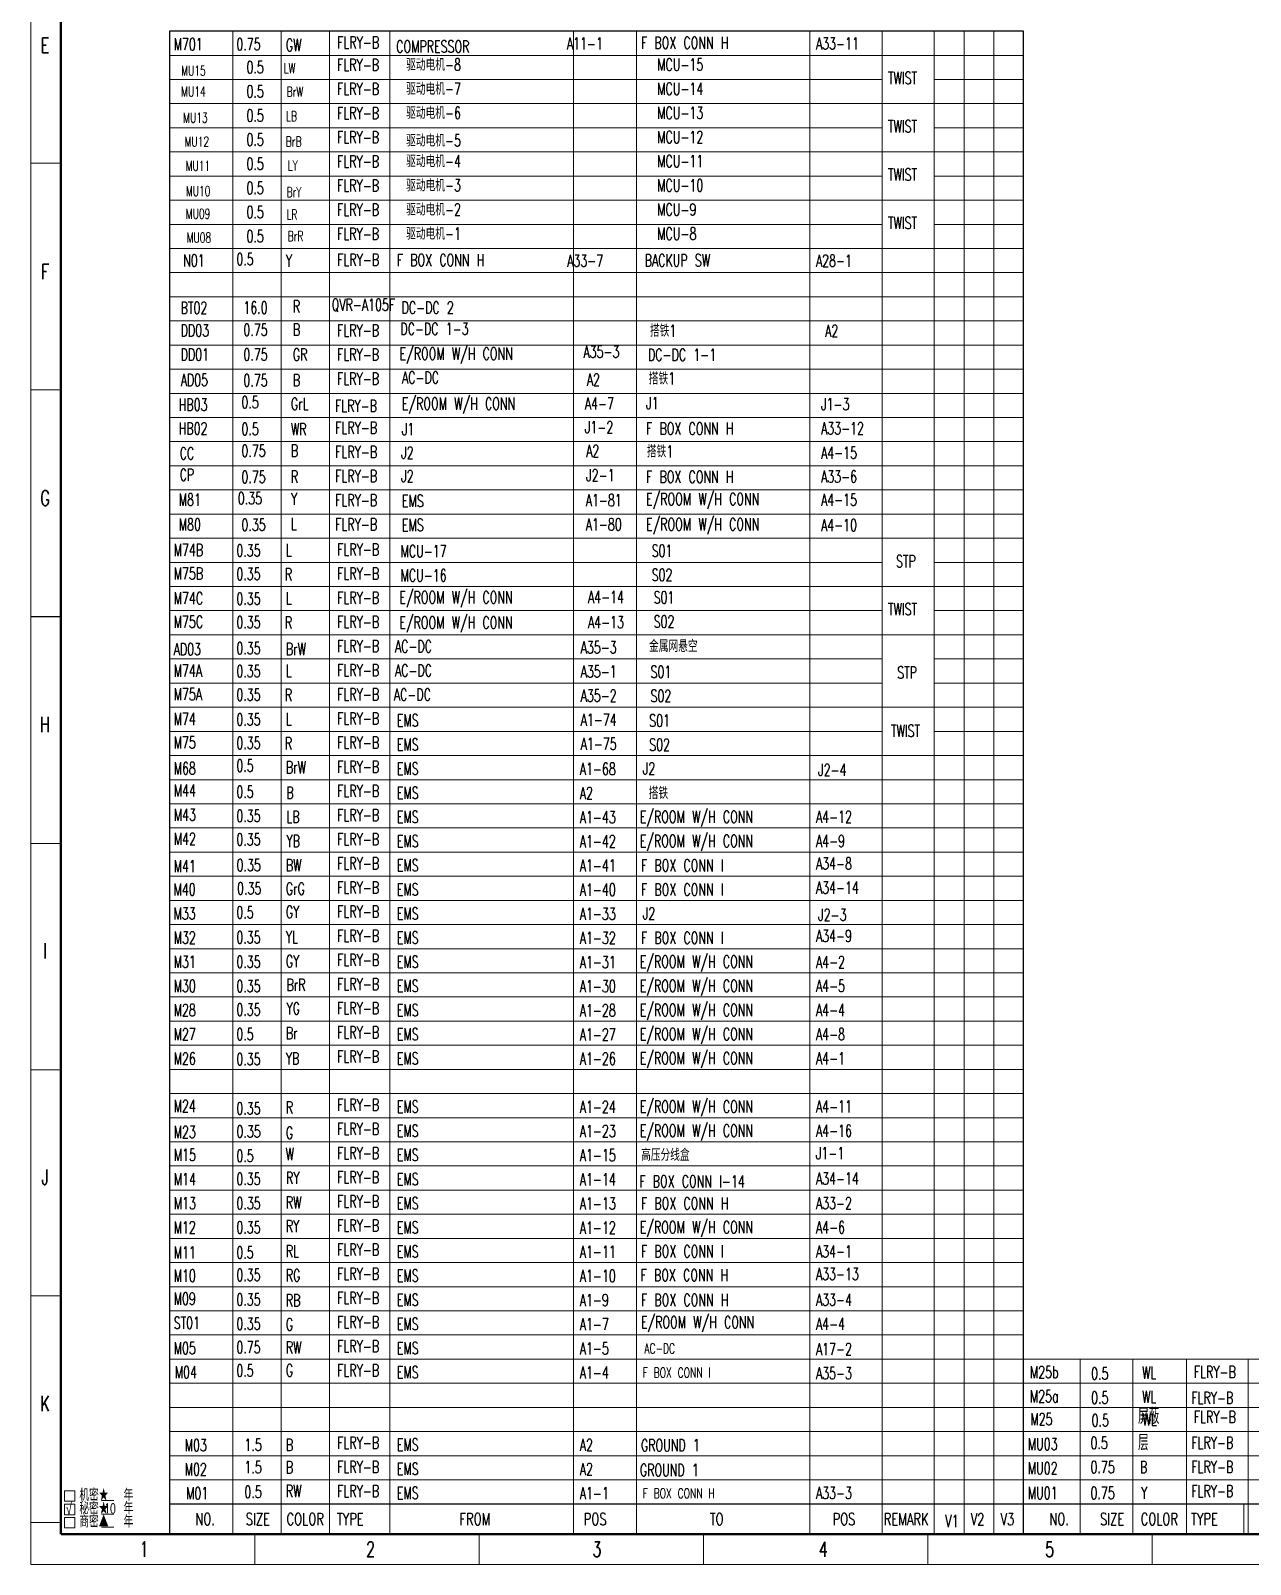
# Model space of a CAD drawing. Header units: millimetres. Extents: x 4015 to 6393, y -1653 to -728.
# Drawn here: x 4015 to 4419, y -1653 to -1145 of the extents above; entities that cross this region are included whole.
import ezdxf

# ---------------------------------------------------------------- set-up
doc = ezdxf.new("R2010")
doc.units = ezdxf.units.MM
doc.layers.get('0').update_dxf_attribs({"lineweight": 18})
doc.layers.add('0Filament', color=7, linetype='Continuous', lineweight=20)
doc.layers.add('2FRAM', color=2, linetype='Continuous', lineweight=18, true_color=0xffff00)
doc.layers.add('2FRAME', color=2, linetype='Continuous', true_color=0xffff00)
doc.styles.add('HZ', font='txt.shx', dxfattribs={"width": 0.7, "bigfont": 'hztxt.shx'})

msp = doc.modelspace()

# ---------------------------------------------------------------- linework, layer by layer
for p, q in [((4014.75, -1653.23), (4014.75, -812.23)), ((4024.74, -1188.99), (4014.84, -1188.99)), ((4024.74, -1264.02), (4014.84, -1264.02)), ((4024.77, -1339.16), (4014.78, -1339.16)), ((4024.77, -1339.26), (4014.78, -1339.26)), ((4024.74, -1414.4), (4014.84, -1414.4)), ((4024.74, -1489.43), (4014.84, -1489.43)), ((4024.74, -1564.24), (4014.84, -1564.24)), ((4025.93, -1628.83), (4029.43, -1628.83)), ((4025.93, -1632.33), (4025.93, -1628.83)), ((4029.43, -1628.83), (4029.43, -1632.33)), ((4029.43, -1632.33), (4025.93, -1632.33)), ((4025.93, -1636.8), (4025.93, -1633.3)), ((4025.93, -1633.3), (4029.43, -1633.3)), ((4029.43, -1633.3), (4029.43, -1636.8)), ((4038.2, -1632.12), (4042.31, -1632.12)), ((4024.77, -1639.38), (4014.78, -1639.38)), ((4029.43, -1636.8), (4025.93, -1636.8)), ((4025.93, -1641.18), (4025.93, -1637.68)), ((4025.93, -1637.68), (4029.43, -1637.68)), ((4029.43, -1641.18), (4025.93, -1641.18)), ((4029.43, -1637.68), (4029.43, -1641.18)), ((4038.2, -1636.58), (4042.31, -1636.58)), ((4038.2, -1640.96), (4042.31, -1640.96)), ((4089.06, -1643.23), (4089.06, -1653.23)), ((4163.37, -1643.23), (4163.37, -1653.23)), ((4237.68, -1643.23), (4237.68, -1653.23)), ((4312, -1643.23), (4312, -1653.23)), ((4386.31, -1643.23), (4386.31, -1653.23)), ((5203.75, -1653.23), (4014.75, -1653.23)), ((4014.75, -1653.23), (6392.75, -1653.23))]:
    msp.add_line(p, q)
at = {"layer": '0Filament'}
for p, q in [((4081.72, -1145.23), (4081.72, -1643.23)), ((4097.72, -1145.23), (4097.72, -1643.23)), ((4113.72, -1643.23), (4113.72, -1145.23)), ((4133.7, -1643.23), (4133.7, -1145.23)), ((4194.61, -1643.24), (4194.61, -1145.23)), ((4215.43, -1643.24), (4215.43, -1145.23)), ((4272.85, -1643.24), (4272.85, -1145.23)), ((4296.86, -1643.24), (4296.86, -1145.23)), ((4314.09, -1643.23), (4314.09, -1145.23)), ((4323.97, -1643.23), (4323.97, -1145.23)), ((4333.84, -1643.23), (4333.84, -1145.23)), ((4343.71, -1153.23), (4060.72, -1153.23)), ((4296.86, -1161.23), (4060.72, -1161.23)), ((4343.71, -1161.23), (4314.09, -1161.23)), ((4343.71, -1169.23), (4060.72, -1169.23)), ((4296.86, -1177.23), (4060.72, -1177.23)), ((4343.71, -1177.23), (4314.09, -1177.23)), ((4343.71, -1185.23), (4060.72, -1185.23)), ((4296.86, -1193.23), (4060.72, -1193.23)), ((4343.71, -1193.23), (4314.09, -1193.23)), ((4343.71, -1201.23), (4060.72, -1201.23)), ((4296.86, -1209.23), (4060.72, -1209.23)), ((4343.71, -1209.23), (4314.09, -1209.23)), ((4343.71, -1217.23), (4060.72, -1217.23)), ((4343.71, -1225.23), (4060.72, -1225.23)), ((4343.71, -1233.23), (4060.72, -1233.23)), ((4343.71, -1241.23), (4060.72, -1241.23)), ((4343.71, -1249.23), (4060.72, -1249.23)), ((4343.71, -1257.23), (4060.72, -1257.23)), ((4343.71, -1265.23), (4060.72, -1265.23)), ((4343.71, -1273.23), (4060.72, -1273.23)), ((4343.71, -1281.23), (4060.72, -1281.23)), ((4343.71, -1289.23), (4060.72, -1289.23)), ((4343.71, -1297.23), (4060.72, -1297.23)), ((4314.09, -1305.23), (4060.72, -1305.23)), ((4343.71, -1305.23), (4314.09, -1305.23)), ((4314.09, -1313.23), (4060.72, -1313.23)), ((4343.71, -1313.23), (4314.09, -1313.23)), ((4296.86, -1321.23), (4060.72, -1321.23)), ((4343.71, -1321.23), (4314.09, -1321.23)), ((4314.09, -1329.23), (4060.72, -1329.23)), ((4343.71, -1329.23), (4314.09, -1329.23)), ((4296.86, -1337.23), (4060.72, -1337.23)), ((4343.71, -1337.23), (4314.09, -1337.23)), ((4343.71, -1345.23), (4060.72, -1345.23)), ((4296.86, -1353.23), (4060.72, -1353.23)), ((4343.71, -1353.23), (4314.09, -1353.23)), ((4296.86, -1361.23), (4060.72, -1361.23)), ((4343.71, -1361.23), (4314.09, -1361.23)), ((4343.71, -1369.23), (4060.72, -1369.23)), ((4296.86, -1377.23), (4060.72, -1377.23)), ((4343.71, -1377.23), (4314.09, -1377.23)), ((4343.71, -1385.23), (4060.72, -1385.23)), ((4343.71, -1393.23), (4060.72, -1393.23)), ((4343.71, -1401.23), (4060.72, -1401.23)), ((4343.71, -1409.23), (4060.72, -1409.23)), ((4343.71, -1417.23), (4060.72, -1417.23)), ((4343.71, -1425.23), (4060.72, -1425.23)), ((4343.71, -1433.23), (4060.72, -1433.23)), ((4343.71, -1441.23), (4060.72, -1441.23)), ((4343.71, -1449.23), (4060.72, -1449.23)), ((4343.71, -1457.23), (4060.72, -1457.23)), ((4343.71, -1465.23), (4060.72, -1465.23)), ((4343.71, -1473.23), (4060.72, -1473.23)), ((4343.71, -1481.23), (4060.72, -1481.23)), ((4343.71, -1489.23), (4060.72, -1489.23)), ((4343.71, -1497.23), (4060.72, -1497.23)), ((4343.71, -1505.23), (4060.72, -1505.23)), ((4343.71, -1513.23), (4060.72, -1513.23)), ((4343.71, -1521.23), (4060.72, -1521.23)), ((4343.71, -1529.23), (4060.72, -1529.23)), ((4343.71, -1537.23), (4060.72, -1537.23)), ((4343.71, -1545.23), (4060.72, -1545.23)), ((4343.71, -1553.23), (4060.72, -1553.23)), ((4343.71, -1561.23), (4060.72, -1561.23)), ((4343.71, -1569.23), (4060.72, -1569.23)), ((4343.71, -1577.23), (4060.72, -1577.23)), ((4579.85, -1585.23), (4060.72, -1585.23)), ((4362.43, -1643.24), (4362.43, -1585.23)), ((4379.91, -1643.24), (4379.91, -1585.23)), ((4397.74, -1643.24), (4397.74, -1585.23)), ((4418.17, -1643.24), (4418.17, -1585.23)), ((4579.85, -1593.23), (4060.72, -1593.23)), ((4579.85, -1601.23), (4060.72, -1601.23)), ((4343.71, -1609.23), (4060.72, -1609.23)), ((4579.85, -1609.23), (4343.71, -1609.23)), ((4343.71, -1617.23), (4060.72, -1617.23)), ((4579.85, -1617.23), (4343.71, -1617.23)), ((4343.71, -1625.23), (4060.72, -1625.23)), ((4579.85, -1625.23), (4343.71, -1625.23)), ((4133.7, -1633.23), (4133.7, -1643.23)), ((4416.69, -1633.23), (4416.69, -1643.23))]:
    msp.add_line(p, q, dxfattribs=at)
at = {"layer": '2FRAM', "color": 2, "linetype": 'ByBlock', "lineweight": 50}
for p, q in [((4024.75, -1643.23), (4024.75, -822.23)), ((4039.75, -1643.23), (4024.84, -1643.23)), ((6382.75, -1643.23), (4039.75, -1643.23))]:
    msp.add_line(p, q, dxfattribs=at)
at = {"layer": '2FRAME'}
for p, q in [((4060.72, -1145.23), (4060.72, -1643.23)), ((4343.71, -1145.23), (4060.72, -1145.23)), ((4343.71, -1643.23), (4343.71, -1145.23)), ((4060.72, -1633.23), (4343.71, -1633.23)), ((4343.71, -1633.23), (4579.85, -1633.23))]:
    msp.add_line(p, q, dxfattribs=at)

# ---------------------------------------------------------------- texts
at = {"style": 'HZ'}
for s, insert, char_height, width, attachment_point in [('\\T1;E', (4019.52, -1149.94), 5, 50, 5), ('\\T1;F', (4019.52, -1224.94), 5, 50, 5), ('\\T1;G', (4019.52, -1299.94), 5, 50, 5), ('\\T1;H', (4019.52, -1374.94), 5, 50, 5), ('\\T1;I', (4019.52, -1449.94), 5, 50, 5), ('\\T1;J', (4019.52, -1524.94), 5, 50, 5), ('\\T1;K', (4019.52, -1599.94), 5, 50, 5), ('\\T1; 机密★  年', (4028.38, -1632.19), 4, 29.3031, 7), ('\\T1;√', (4026.42, -1636.9), 4, 4.1031, 7), ('\\T1; 秘密★  年', (4028.38, -1636.65), 4, 29.3031, 7), ('\\T1;10', (4039.13, -1636.3), 3.2, 6.4, 7), ('\\T1; 商密▲  年', (4028.38, -1641.03), 4, 29.3031, 7), ('\\T1;1', (4052.36, -1648.23), 5, 50, 5), ('\\T1;2', (4127.36, -1648.23), 5, 50, 5), ('\\T1;3', (4202.36, -1648.23), 5, 50, 5), ('\\T1;4', (4277.36, -1648.23), 5, 50, 5), ('\\T1;5', (4352.36, -1648.23), 5, 50, 5)]:
    msp.add_mtext(s, dxfattribs=dict(at, insert=insert, char_height=char_height, width=width, attachment_point=attachment_point))
at = {"layer": '0Filament', "color": 1, "attachment_point": 7, "style": 'HZ'}
for s, insert, char_height, width in [('\\T1;{\\W0.67;M701}', (4062.11, -1151.54), 4, 16.08), ('{\\W0.67;MU15 }', (4064.62, -1159.95), 3.2924, 13.3932), ('{\\W0.67;LW}', (4098.6, -1159.15), 3.2924, 14.8113), ('{\\W0.67;MU14 }', (4064.61, -1166.88), 3.2924, 13.3932), ('{\\W0.67;BrW}', (4099.57, -1166.91), 3.2924, 14.8113), ('{\\W0.67;MU13 }', (4065.27, -1175.54), 3.2924, 13.3932), ('{\\W0.67;LB}', (4099.36, -1175.04), 3.2924, 14.8113), ('{\\W0.67;MU12 }', (4065.75, -1183.48), 3.2924, 13.3932), ('{\\W0.67;BrB}', (4099.29, -1183.44), 3.2924, 14.8113), ('{\\W0.67;MU11 }', (4066.09, -1191.45), 3.2924, 13.3932), ('{\\W0.67;LY}', (4099.95, -1191.35), 3.2924, 14.8113), ('{\\W0.67;MU10 }', (4066.18, -1199.84), 3.2924, 13.3932), ('{\\W0.67;BrY}', (4099.52, -1200.17), 3.2924, 14.8113), ('{\\W0.67;MU09 }', (4066.12, -1207.37), 3.2924, 13.3932), ('{\\W0.67;LR}', (4099.53, -1207.6), 3.2924, 14.8113), ('{\\W0.67;MU08 }', (4066.42, -1215.27), 3.2924, 13.3932), ('{\\W0.67;BrR}', (4099.93, -1214.75), 3.2924, 14.8113), ('\\T1;{\\W0.67;N01}', (4065.28, -1223.21), 4, 11.8686), ('\\T1;{\\W0.67;BT02}', (4064.44, -1238.88), 4, 14.74), ('{\\W0.67;DD03}', (4064.44, -1246.37), 4, 12.2514), ('{\\W0.67;DD01}', (4064.44, -1254.37), 4, 12.2514), ('{\\W0.67;AD05}', (4064.44, -1262.79), 4, 12.2514), ('{\\W0.67;HB03}', (4063.8, -1270.98), 4, 16.2714), ('{\\W0.67;HB02}', (4063.8, -1278.86), 4, 16.2714), ('{\\W0.67;CC}', (4064.1, -1287.11), 4, 12.2514), ('{\\W0.67;CP}', (4064.1, -1294.21), 4, 12.2514), ('{\\W0.67;M81}', (4063.8, -1302.45), 4, 12.2514), ('{\\W0.67;M80}', (4063.8, -1310.69), 4, 15.6971), ('{\\W0.67;M74B}', (4062.11, -1319.12), 4, 13.2086), ('{\\W0.67;M75B}', (4062.11, -1326.92), 4, 13.2086), ('{\\W0.67;M74C}', (4062.11, -1335.12), 4, 13.2086), ('{\\W0.67;M75C}', (4062.11, -1342.92), 4, 13.2086), ('{\\W0.67;AD03}', (4062.11, -1351.99), 4, 12.2514), ('{\\W0.67;M74A}', (4062.11, -1359.12), 4, 13.2086), ('{\\W0.67;M75A}', (4062.11, -1366.92), 4, 13.2086), ('{\\W0.67;M74}', (4062.11, -1375.12), 4, 13.2086), ('{\\W0.67;M75}', (4062.11, -1382.92), 4, 13.2086), ('{\\W0.67;M68}', (4062.11, -1391.48), 4, 12.2514), ('{\\W0.67;M44}', (4062.17, -1398.84), 4, 16.2714), ('{\\W0.67;M43}', (4062.17, -1406.84), 4, 16.2714), ('{\\W0.67;M42}', (4062.17, -1414.84), 4, 16.2714), ('{\\W0.67;M41}', (4062.12, -1423.91), 4, 12.2514), ('{\\W0.67;M40}', (4062.07, -1431.58), 4, 12.2514), ('{\\W0.67;M33}', (4062.07, -1439.58), 4, 12.2514), ('{\\W0.67;M32}', (4062.11, -1447.59), 4, 12.2514), ('{\\W0.67;M31}', (4062.11, -1455.59), 4, 12.2514), ('{\\W0.67;M30}', (4062.11, -1463.59), 4, 12.2514), ('{\\W0.67;M28}', (4062.11, -1471.59), 4, 12.2514), ('{\\W0.67;M27}', (4062.11, -1479.59), 4, 12.2514), ('{\\W0.67;M26}', (4062.11, -1487.66), 4, 12.2514), ('{\\W0.67;M24}', (4062.11, -1503.37), 4, 16.2714), ('{\\W0.67;M23}', (4062.11, -1511.97), 4, 16.2714), ('{\\W0.67;M15}', (4062.17, -1519.58), 4, 12.2514), ('{\\W0.67;M14}', (4062.17, -1527.58), 4, 12.2514), ('{\\W0.67;M13}', (4062.17, -1535.58), 4, 12.2514), ('{\\W0.67;M12}', (4062.11, -1543.58), 4, 12.2514), ('{\\W0.67;M11}', (4062.11, -1551.91), 4, 12.2514), ('{\\W0.67;M10}', (4062.11, -1559.58), 4, 12.2514), ('{\\W0.67;M09}', (4062.11, -1567.21), 4, 12.2514), ('{\\W0.67;ST01}', (4062.11, -1575.21), 4, 12.2514), ('\\T1;{\\W0.67;M05}', (4062.11, -1583.58), 4, 12.2514), ('\\T1;{\\W0.67;M04}', (4062.49, -1591.58), 4, 12.2514), ('{\\W0.67;M25b}', (4345.79, -1591.56), 4, 12.2514), ('{\\W0.67;M25a}', (4345.79, -1599.56), 4, 12.2514), ('{\\W0.67;M25}', (4345.95, -1607.09), 4, 12.2514), ('\\T1;{\\W0.67;M03}', (4065.77, -1615.75), 4, 12.2514), ('{\\W0.67;MU03}', (4345.1, -1615.38), 4, 12.2514), ('\\T1;{\\W0.67;M02}', (4065.77, -1623.75), 4, 12.2514), ('{\\W0.67;MU02}', (4345.1, -1623.38), 4, 12.2514), ('\\T1;{\\W0.67;M01}', (4066.25, -1631.69), 4, 12.2514), ('{\\W0.67;MU01}', (4345.1, -1631.58), 4, 12.2514)]:
    msp.add_mtext(s, dxfattribs=dict(at, insert=insert, char_height=char_height, width=width))
at = {"layer": '0Filament', "style": 'HZ'}
for s, insert, char_height, width, attachment_point in [('\\T1;{\\W0.67;0.75}', (4082.89, -1151.54), 4, 13.4, 7), ('\\T1;{\\W0.67;GW}', (4099.28, -1151.79), 4, 8.6143, 7), ('\\T1;{\\W0.67;FLRY-B}', (4116.3, -1150.95), 4, 23.1629, 7), ('\\T1;{\\W0.67;COMPRESSOR}', (4135.86, -1148.3), 4, 40.3914, 1), ('\\T1;{\\W0.67;A11-1}', (4192.38, -1151.29), 4, 19.9086, 7), ('\\T1;{\\W0.67;F BOX CONN H}', (4216.94, -1151.07), 4, 48.4314, 7), ('\\T1;{\\W0.67;A33-11}', (4274.9, -1151.29), 4, 23.7371, 7), ('{\\W0.67;0.5}', (4086.25, -1159.17), 4, 13.4, 7), ('\\T1;{\\W0.67;FLRY-B}', (4116.27, -1158.36), 4, 23.1629, 7), ('{\\W0.67;驱动电机-8}', (4139.15, -1158.3), 4, 50.5371, 7), ('{\\W0.67;MCU-15}', (4222.34, -1158.3), 4, 50.5371, 7), ('{\\W0.67;0.5}', (4086.25, -1167.17), 4, 13.4, 7), ('\\T1;{\\W0.67;FLRY-B}', (4116.27, -1166.36), 4, 23.1629, 7), ('{\\W0.67;驱动电机-7}', (4139.15, -1166.3), 4, 50.5371, 7), ('{\\W0.67;MCU-14}', (4222.34, -1166.3), 4, 50.5371, 7), ('\\T1;{\\W0.67;TWIST}', (4298.78, -1160.74), 4, 16.08, 4), ('{\\W0.67;0.5}', (4086.25, -1175.17), 4, 13.4, 7), ('\\T1;{\\W0.67;FLRY-B}', (4116.27, -1174.36), 4, 23.1629, 7), ('{\\W0.67;驱动电机-6}', (4139.15, -1174.3), 4, 50.5371, 7), ('{\\W0.67;MCU-13}', (4222.34, -1174.3), 4, 50.5371, 7), ('\\T1;{\\W0.67;FLRY-B}', (4116.27, -1182.36), 4, 23.1629, 7), ('{\\W0.67;MCU-12}', (4222.34, -1182.3), 4, 50.5371, 7), ('\\T1;{\\W0.67;TWIST}', (4298.78, -1176.74), 4, 16.08, 4), ('{\\W0.67;0.5}', (4086.25, -1183.17), 4, 13.4, 7), ('{\\W0.67;驱动电机-5}', (4139.15, -1183.44), 4, 50.5371, 7), ('{\\W0.67;0.5}', (4086.25, -1191.17), 4, 13.4, 7), ('\\T1;{\\W0.67;FLRY-B}', (4116.27, -1190.36), 4, 23.1629, 7), ('{\\W0.67;驱动电机-4}', (4139.15, -1190.3), 4, 50.5371, 7), ('{\\W0.67;MCU-11}', (4222.34, -1190.3), 4, 50.5371, 7), ('{\\W0.67;驱动电机-3}', (4139.15, -1198.3), 4, 50.5371, 7), ('\\T1;{\\W0.67;TWIST}', (4298.78, -1192.74), 4, 16.08, 4), ('{\\W0.67;0.5}', (4086.25, -1199.17), 4, 13.4, 7), ('\\T1;{\\W0.67;FLRY-B}', (4116.27, -1198.36), 4, 23.1629, 7), ('{\\W0.67;MCU-10}', (4222.34, -1198.3), 4, 50.5371, 7), ('{\\W0.67;0.5}', (4086.25, -1207.17), 4, 13.4, 7), ('\\T1;{\\W0.67;FLRY-B}', (4116.27, -1206.36), 4, 23.1629, 7), ('{\\W0.67;驱动电机-2}', (4139.15, -1206.3), 4, 50.5371, 7), ('{\\W0.67;MCU-9}', (4222.34, -1206.3), 4, 50.5371, 7), ('\\T1;{\\W0.67;TWIST}', (4298.78, -1208.74), 4, 16.08, 4), ('{\\W0.67;0.5}', (4086.25, -1215.17), 4, 13.4, 7), ('\\T1;{\\W0.67;FLRY-B}', (4116.27, -1214.36), 4, 23.1629, 7), ('{\\W0.67;驱动电机-1}', (4139.15, -1214.3), 4, 50.5371, 7), ('{\\W0.67;MCU-8}', (4222.34, -1214.3), 4, 50.5371, 7), ('\\T1;{\\W0.67;0.5}', (4082.89, -1222.77), 4, 9.5714, 7), ('\\T1;{\\W0.67;Y}', (4099.28, -1223.26), 4, 3.4457, 7), ('\\T1;{\\W0.67;FLRY-B}', (4116.3, -1222.95), 4, 23.1629, 7), ('\\T1;{\\W0.67;F BOX CONN H}', (4136.05, -1223.07), 4, 48.4314, 7), ('\\T1;{\\W0.67;A33-7}', (4192.48, -1223.29), 4, 19.9086, 7), ('\\T1;{\\W0.67;BACKUP SW}', (4229, -1221.15), 4, 36.18, 5), ('\\T1;{\\W0.67;A28-1}', (4274.9, -1223.28), 4, 19.9086, 7), ('\\T1;{\\W0.67;16.0}', (4085.22, -1238.82), 4, 13.4, 7), ('\\T1;{\\W0.67;R}', (4101.61, -1238.39), 4, 4.02, 7), ('{\\W0.67;DC-DC 2}', (4137.62, -1238.81), 4, 50.5371, 7), ('{\\W0.67;0.75}', (4085.22, -1246.18), 4, 13.4, 7), ('{\\W0.67;B}', (4101.61, -1246.09), 4, 7.2743, 7), ('\\T1;{\\W0.67;FLRY-B}', (4116.27, -1246.36), 4, 23.1629, 7), ('{\\W0.67;DC-DC 1-3}', (4137.24, -1245.85), 4, 50.5371, 7), ('{\\W0.67;搭铁1}', (4219.93, -1246.47), 4, 11.4857, 7), ('{\\W0.67;A2}', (4277.94, -1246.51), 4, 19.9086, 7), ('\\T1;{\\W0.67;E/ROOM W/H CONN }', (4136.96, -1250.07), 4, 66.6171, 1), ('{\\W0.67;A35-3}', (4197.85, -1253.44), 4, 19.9086, 7), ('{\\W0.67;0.75}', (4085.22, -1254.37), 4, 13.4, 7), ('\\T1;{\\W0.67;GR}', (4101.61, -1254.38), 4, 8.04, 7), ('\\T1;{\\W0.67;FLRY-B}', (4116.27, -1254.36), 4, 23.1629, 7), ('{\\W0.67;DC-DC 1-1}', (4219.27, -1254.45), 4, 50.5371, 7), ('{\\W0.67;0.75}', (4085.22, -1262.92), 4, 13.4, 7), ('{\\W0.67;B}', (4101.61, -1262.85), 4, 6.7, 7), ('\\T1;{\\W0.67;FLRY-B}', (4116.27, -1262.36), 4, 23.1629, 7), ('{\\W0.67;AC-DC}', (4137.75, -1261.97), 4, 12.06, 7), ('{\\W0.67;A2}', (4198.99, -1262.68), 4, 19.9086, 7), ('{\\W0.67;搭铁1}', (4219.54, -1262.31), 4, 11.4857, 7), ('{\\W0.67;0.5}', (4084.58, -1270.17), 4, 13.4, 7), ('{\\W0.67;GrL}', (4100.97, -1270.71), 4, 3.2543, 7), ('\\T1;{\\W0.67;FLRY-B}', (4115.57, -1271.35), 4, 23.1629, 7), ('\\T1;{\\W0.67;E/ROOM W/H CONN }', (4137.74, -1266.63), 4, 66.6171, 1), ('{\\W0.67;A4-7}', (4198.35, -1270.62), 4, 19.9086, 7), ('{\\W0.67;J1}', (4218.63, -1266.51), 4, 48.4314, 1), ('{\\W0.67;J1-3}', (4276.59, -1270.81), 4, 19.9086, 7), ('{\\W0.67;0.5}', (4084.58, -1279.04), 4, 13.4, 7), ('{\\W0.67;WR}', (4100.97, -1279.11), 4, 3.2543, 7), ('\\T1;{\\W0.67;FLRY-B}', (4115.63, -1278.62), 4, 23.1629, 7), ('{\\W0.67;J1}', (4137.74, -1275.09), 4, 66.6171, 1), ('{\\W0.67;J1-2}', (4198.35, -1278.46), 4, 19.9086, 7), ('\\T1;{\\W0.67;F BOX CONN H}', (4218.63, -1274.89), 4, 48.4314, 1), ('{\\W0.67;A33-12}', (4276.59, -1278.81), 4, 19.9086, 7), ('{\\W0.67;0.75}', (4084.58, -1286.28), 4, 13.4, 7), ('{\\W0.67;B}', (4100.97, -1286.22), 4, 3.4457, 7), ('\\T1;{\\W0.67;FLRY-B}', (4115.63, -1286.62), 4, 23.1629, 7), ('{\\W0.67;J2}', (4137.5, -1286.91), 4, 12.06, 7), ('{\\W0.67;A2}', (4198.78, -1286.32), 4, 19.9086, 7), ('{\\W0.67;搭铁1}', (4218.9, -1286.46), 4, 11.4857, 7), ('\\T1;{\\W0.67;A4-15}', (4276.59, -1286.89), 4, 19.9086, 7), ('\\T1;{\\W0.67;FLRY-B}', (4115.63, -1294.62), 4, 23.1629, 7), ('{\\W0.67;J2}', (4137.5, -1294.67), 4, 12.06, 7), ('{\\W0.67;J2-1}', (4198.78, -1294.36), 4, 19.9086, 7), ('{\\W0.67;0.75}', (4084.58, -1294.93), 4, 13.4, 7), ('\\T1;{\\W0.67;R}', (4100.97, -1294.82), 4, 4.02, 7), ('\\T1;{\\W0.67;F BOX CONN H}', (4218.63, -1290.89), 4, 48.4314, 1), ('{\\W0.67;A33-6}', (4276.59, -1294.81), 4, 19.9086, 7), ('\\T1;{\\W0.67;0.35}', (4083.37, -1301.99), 4, 13.4, 7), ('{\\W0.67;Y}', (4100.97, -1302.18), 4, 4.02, 7), ('\\T1;{\\W0.67;FLRY-B}', (4115.63, -1302.62), 4, 23.1629, 7), ('\\T1;{\\W0.67;EMS}', (4137.74, -1302.84), 4, 12.06, 7), ('{\\W0.67;A1-81}', (4198.64, -1302.64), 4, 19.9086, 7), ('\\T1;{\\W0.67;E/ROOM W/H CONN }', (4218.63, -1298.25), 4, 66.6171, 1), ('{\\W0.67;A4-15}', (4276.59, -1302.49), 4, 19.9086, 7), ('\\T1;{\\W0.67;E/ROOM W/H CONN }', (4218.63, -1306.62), 4, 66.6171, 1), ('\\T1;{\\W0.67;0.35}', (4084.58, -1310.78), 4, 13.4, 7), ('{\\W0.67;L}', (4100.97, -1310.46), 4, 4.02, 7), ('\\T1;{\\W0.67;FLRY-B}', (4115.63, -1310.62), 4, 23.1629, 7), ('\\T1;{\\W0.67;EMS}', (4137.74, -1310.84), 4, 12.06, 7), ('{\\W0.67;A1-80}', (4198.64, -1310.64), 4, 19.9086, 7), ('{\\W0.67;A4-10}', (4276.59, -1310.86), 4, 19.9086, 7), ('\\T1;{\\W0.67;0.35}', (4082.89, -1319.29), 4, 13.4, 7), ('\\T1;{\\W0.67;L}', (4099.28, -1319.12), 4, 3.2543, 7), ('\\T1;{\\W0.67;FLRY-B}', (4116.3, -1318.95), 4, 23.1629, 7), ('{\\W0.67;MCU-17}', (4137.29, -1315.52), 4, 66.6171, 1), ('{\\W0.67;S01}', (4220.48, -1319.38), 4, 41.7428, 7), ('{\\W0.67;STP}', (4301.44, -1320.88), 4, 16.08, 4), ('\\T1;{\\W0.67;0.35}', (4082.89, -1327.08), 4, 13.4, 7), ('\\T1;{\\W0.67;FLRY-B}', (4116.3, -1326.95), 4, 23.1629, 7), ('{\\W0.67;MCU-16}', (4137.29, -1323.52), 4, 66.6171, 1), ('{\\W0.67;S02}', (4220.48, -1327.38), 4, 41.7428, 7), ('\\T1;{\\W0.67;0.35}', (4082.89, -1335.29), 4, 13.4, 7), ('\\T1;{\\W0.67;L}', (4099.28, -1335.12), 4, 3.2543, 7), ('\\T1;{\\W0.67;FLRY-B}', (4116.3, -1334.95), 4, 23.1629, 7), ('\\T1;{\\W0.67;E/ROOM W/H CONN }', (4136.91, -1330.81), 4, 66.6171, 1), ('\\T1;{\\W0.67;A4-14}', (4199.36, -1334.7), 4, 19.9086, 7), ('{\\W0.67;S01}', (4221.14, -1334.85), 4, 41.7428, 7), ('\\T1;{\\W0.67;TWIST}', (4298.78, -1336.74), 4, 16.08, 4), ('\\T1;{\\W0.67;0.35}', (4082.89, -1343.08), 4, 13.4, 7), ('\\T1;{\\W0.67;FLRY-B}', (4116.3, -1342.95), 4, 23.1629, 7), ('\\T1;{\\W0.67;E/ROOM W/H CONN }', (4136.91, -1339.18), 4, 66.6171, 1), ('\\T1;{\\W0.67;A4-13}', (4199.36, -1343.06), 4, 19.9086, 7), ('{\\W0.67;S02}', (4221.14, -1342.85), 4, 41.7428, 7), ('{\\W0.67;金属网悬空}', (4219.62, -1350.97), 4, 41.7428, 7), ('\\T1;{\\W0.67;0.35}', (4082.89, -1351.69), 4, 13.4, 7), ('\\T1;{\\W0.67;BrW}', (4099.28, -1351.94), 4, 15.41, 7), ('\\T1;{\\W0.67;FLRY-B}', (4116.3, -1350.95), 4, 23.1629, 7), ('{\\W0.67;AC-DC}', (4135.42, -1351.05), 4, 12.06, 7), ('{\\W0.67;A35-3}', (4196.95, -1351.39), 4, 19.9086, 7), ('\\T1;{\\W0.67;0.35}', (4082.89, -1359.29), 4, 13.4, 7), ('\\T1;{\\W0.67;L}', (4099.28, -1359.12), 4, 3.2543, 7), ('\\T1;{\\W0.67;FLRY-B}', (4116.3, -1358.95), 4, 23.1629, 7), ('{\\W0.67;AC-DC}', (4135.42, -1359.05), 4, 12.06, 7), ('{\\W0.67;A35-1}', (4196.95, -1359.39), 4, 19.9086, 7), ('{\\W0.67;S01}', (4220.11, -1359.49), 4, 41.7428, 7), ('{\\W0.67;STP}', (4301.86, -1357.73), 4, 16.08, 4), ('\\T1;{\\W0.67;0.35}', (4082.89, -1367.08), 4, 13.4, 7), ('\\T1;{\\W0.67;FLRY-B}', (4116.3, -1366.95), 4, 23.1629, 7), ('{\\W0.67;AC-DC}', (4135.07, -1367.05), 4, 12.06, 7), ('{\\W0.67;A35-2}', (4196.95, -1367.39), 4, 19.9086, 7), ('{\\W0.67;S02}', (4220.11, -1367.49), 4, 41.7428, 7), ('\\T1;{\\W0.67;0.35}', (4082.89, -1375.29), 4, 13.4, 7), ('\\T1;{\\W0.67;L}', (4099.28, -1375.12), 4, 3.2543, 7), ('\\T1;{\\W0.67;FLRY-B}', (4116.3, -1374.95), 4, 23.1629, 7), ('\\T1;{\\W0.67;EMS}', (4136.05, -1375.58), 4, 12.06, 7), ('{\\W0.67;A1-74}', (4196.95, -1375.39), 4, 19.9086, 7), ('{\\W0.67;S01}', (4219.68, -1375.66), 4, 41.7428, 7), ('\\T1;{\\W0.67;TWIST}', (4299.76, -1377.04), 4, 16.08, 4), ('\\T1;{\\W0.67;0.35}', (4082.89, -1383.08), 4, 13.4, 7), ('\\T1;{\\W0.67;FLRY-B}', (4116.3, -1382.95), 4, 23.1629, 7), ('\\T1;{\\W0.67;EMS}', (4136.05, -1383.58), 4, 12.06, 7), ('{\\W0.67;A1-75}', (4196.95, -1383.39), 4, 19.9086, 7), ('{\\W0.67;S02}', (4219.68, -1383.66), 4, 41.7428, 7), ('{\\W0.67;0.5}', (4082.88, -1390.6), 4, 13.4, 7), ('{\\W0.67;BrW}', (4099.29, -1391.14), 4, 4.02, 7), ('\\T1;{\\W0.67;FLRY-B}', (4116.3, -1390.95), 4, 23.1629, 7), ('\\T1;{\\W0.67;EMS}', (4136.05, -1391.58), 4, 12.06, 7), ('{\\W0.67;A1-68}', (4196.66, -1391.67), 4, 19.9086, 7), ('{\\W0.67;J2}', (4217.53, -1387.54), 4, 45.7514, 1), ('{\\W0.67;J2-4}', (4275.64, -1388.01), 4, 45.7514, 1), ('{\\W0.67;0.5}', (4082.89, -1399.25), 4, 13.4, 7), ('{\\W0.67;B}', (4099.48, -1399.55), 4, 4.02, 7), ('\\T1;{\\W0.67;FLRY-B}', (4116.3, -1398.95), 4, 23.1629, 7), ('\\T1;{\\W0.67;EMS}', (4136.05, -1399.58), 4, 12.06, 7), ('{\\W0.67;A2}', (4196.66, -1399.67), 4, 19.9086, 7), ('{\\W0.67;搭铁}', (4219.52, -1399.67), 4, 19.9086, 7), ('\\T1;{\\W0.67;0.35}', (4082.89, -1407.25), 4, 13.4, 7), ('{\\W0.67;LB}', (4099.48, -1407.55), 4, 4.02, 7), ('\\T1;{\\W0.67;FLRY-B}', (4116.3, -1406.95), 4, 23.1629, 7), ('\\T1;{\\W0.67;EMS}', (4136.05, -1407.58), 4, 12.06, 7), ('{\\W0.67;A1-43}', (4196.66, -1407.67), 4, 19.9086, 7), ('\\T1;{\\W0.67;E/ROOM W/H CONN }', (4216.55, -1403.54), 4, 66.6171, 1), ('{\\W0.67;A4-12}', (4274.9, -1407.56), 4, 19.9086, 7), ('\\T1;{\\W0.67;0.35}', (4082.89, -1415.04), 4, 13.4, 7), ('{\\W0.67;YB}', (4099.48, -1415.55), 4, 4.02, 7), ('\\T1;{\\W0.67;FLRY-B}', (4116.3, -1414.95), 4, 23.1629, 7), ('\\T1;{\\W0.67;EMS}', (4136.05, -1415.58), 4, 12.06, 7), ('{\\W0.67;A1-42}', (4196.66, -1415.67), 4, 19.9086, 7), ('\\T1;{\\W0.67;E/ROOM W/H CONN }', (4216.55, -1411.54), 4, 66.6171, 1), ('{\\W0.67;A4-9}', (4274.9, -1415.56), 4, 19.9086, 7), ('{\\W0.67;0.35}', (4082.96, -1423.57), 4, 13.4, 7), ('{\\W0.67;BW}', (4099.28, -1423.59), 4, 14.8357, 7), ('\\T1;{\\W0.67;FLRY-B}', (4116.3, -1422.95), 4, 23.1629, 7), ('\\T1;{\\W0.67;EMS}', (4136.05, -1423.58), 4, 12.06, 7), ('{\\W0.67;A1-41}', (4196.66, -1423.67), 4, 19.9086, 7), ('\\T1;{\\W0.67;F BOX CONN I}', (4216.94, -1419.64), 4, 45.7514, 1), ('{\\W0.67;A34-8}', (4274.9, -1423.01), 4, 19.9086, 7), ('{\\W0.67;0.35}', (4083.13, -1431.25), 4, 13.4, 7), ('{\\W0.67;GrG}', (4099.28, -1431.38), 4, 8.6143, 7), ('\\T1;{\\W0.67;FLRY-B}', (4116.3, -1430.95), 4, 23.1629, 7), ('\\T1;{\\W0.67;EMS}', (4136.05, -1431.58), 4, 12.06, 7), ('{\\W0.67;A1-40}', (4196.66, -1431.67), 4, 19.9086, 7), ('\\T1;{\\W0.67;F BOX CONN I}', (4216.94, -1427.64), 4, 45.7514, 1), ('{\\W0.67;A34-14}', (4274.9, -1431.01), 4, 19.9086, 7), ('{\\W0.67;0.5}', (4082.89, -1439.21), 4, 13.4, 7), ('{\\W0.67;GY}', (4099.28, -1439.04), 4, 14.07, 7), ('\\T1;{\\W0.67;FLRY-B}', (4116.3, -1438.95), 4, 23.1629, 7), ('\\T1;{\\W0.67;EMS}', (4136.05, -1439.58), 4, 12.06, 7), ('{\\W0.67;A1-33}', (4196.66, -1439.67), 4, 19.9086, 7), ('{\\W0.67;J2}', (4217.53, -1435.54), 4, 45.7514, 1), ('{\\W0.67;J2-3}', (4275.64, -1436.01), 4, 45.7514, 1), ('\\T1;{\\W0.67;FLRY-B}', (4116.3, -1446.95), 4, 23.1629, 7), ('{\\W0.67;A34-9}', (4274.9, -1447.01), 4, 19.9086, 7), ('\\T1;{\\W0.67;0.35}', (4082.89, -1447.48), 4, 13.4, 7), ('{\\W0.67;YL}', (4099.28, -1447.36), 4, 8.6143, 7), ('\\T1;{\\W0.67;EMS}', (4136.05, -1447.58), 4, 12.06, 7), ('{\\W0.67;A1-32}', (4196.66, -1447.67), 4, 19.9086, 7), ('\\T1;{\\W0.67;F BOX CONN I}', (4216.94, -1443.64), 4, 45.7514, 1), ('{\\W0.67;0.35}', (4082.89, -1455.59), 4, 9.5714, 7), ('{\\W0.67;GY}', (4099.28, -1455.4), 4, 7.4657, 7), ('\\T1;{\\W0.67;FLRY-B}', (4116.3, -1454.95), 4, 23.1629, 7), ('\\T1;{\\W0.67;EMS}', (4136.05, -1455.58), 4, 12.06, 7), ('{\\W0.67;A1-31}', (4196.66, -1455.67), 4, 19.9086, 7), ('\\T1;{\\W0.67;E/ROOM W/H CONN }', (4216.55, -1451.54), 4, 66.6171, 1), ('{\\W0.67;A4-2}', (4274.9, -1455.67), 4, 16.08, 7), ('\\T1;{\\W0.67;0.35}', (4082.89, -1463.64), 4, 13.4, 7), ('\\T1;{\\W0.67;FLRY-B}', (4116.3, -1462.95), 4, 23.1629, 7), ('\\T1;{\\W0.67;EMS}', (4136.05, -1463.58), 4, 12.06, 7), ('{\\W0.67;A1-30}', (4196.66, -1463.67), 4, 19.9086, 7), ('\\T1;{\\W0.67;E/ROOM W/H CONN }', (4216.55, -1459.54), 4, 66.6171, 1), ('{\\W0.67;A4-5}', (4274.9, -1463.56), 4, 19.9086, 7), ('\\T1;{\\W0.67;0.35}', (4082.89, -1471.44), 4, 13.4, 7), ('\\T1;{\\W0.67;FLRY-B}', (4116.3, -1470.95), 4, 23.1629, 7), ('\\T1;{\\W0.67;EMS}', (4136.05, -1471.58), 4, 12.06, 7), ('{\\W0.67;A1-28}', (4196.66, -1471.67), 4, 19.9086, 7), ('\\T1;{\\W0.67;E/ROOM W/H CONN }', (4216.55, -1467.54), 4, 66.6171, 1), ('{\\W0.67;A4-4}', (4274.9, -1471.56), 4, 19.9086, 7), ('{\\W0.67;0.5}', (4082.89, -1479.56), 4, 13.4, 7), ('{\\W0.67;Br}', (4099.28, -1479.21), 4, 10.8157, 7), ('\\T1;{\\W0.67;FLRY-B}', (4116.3, -1478.95), 4, 23.1629, 7), ('\\T1;{\\W0.67;EMS}', (4136.05, -1479.58), 4, 12.06, 7), ('{\\W0.67;A1-27}', (4196.66, -1479.67), 4, 19.9086, 7), ('\\T1;{\\W0.67;E/ROOM W/H CONN }', (4216.55, -1475.54), 4, 66.6171, 1), ('{\\W0.67;A4-8}', (4274.9, -1479.56), 4, 19.9086, 7), ('\\T1;{\\W0.67;0.35}', (4082.89, -1487.83), 4, 13.4, 7), ('{\\W0.67;YB}', (4099.28, -1487.61), 4, 14.8357, 7), ('\\T1;{\\W0.67;FLRY-B}', (4116.3, -1486.95), 4, 23.1629, 7), ('\\T1;{\\W0.67;EMS}', (4136.05, -1487.58), 4, 12.06, 7), ('{\\W0.67;A1-26}', (4196.66, -1487.67), 4, 19.9086, 7), ('\\T1;{\\W0.67;E/ROOM W/H CONN }', (4216.55, -1483.54), 4, 66.6171, 1), ('{\\W0.67;A4-1}', (4274.9, -1487.56), 4, 19.9086, 7), ('\\T1;{\\W0.67;FLRY-B}', (4116.3, -1502.95), 4, 23.1629, 7), ('\\T1;{\\W0.67;E/ROOM W/H CONN }', (4216.55, -1499.54), 4, 66.6171, 1), ('\\T1;{\\W0.67;0.35}', (4082.89, -1504.17), 4, 13.4, 7), ('{\\W0.67;R}', (4099.28, -1503.85), 4, 14.8357, 7), ('\\T1;{\\W0.67;EMS}', (4136.05, -1503.58), 4, 12.06, 7), ('{\\W0.67;A1-24}', (4196.66, -1503.67), 4, 19.9086, 7), ('{\\W0.67;A4-11}', (4274.9, -1503.56), 4, 19.9086, 7), ('\\T1;{\\W0.67;0.35}', (4082.93, -1511.82), 4, 13.4, 7), ('{\\W0.67;G}', (4099.28, -1512.24), 4, 14.8357, 7), ('\\T1;{\\W0.67;FLRY-B}', (4116.3, -1510.95), 4, 23.1629, 7), ('\\T1;{\\W0.67;EMS}', (4136.05, -1511.58), 4, 12.06, 7), ('{\\W0.67;A1-23}', (4196.66, -1511.67), 4, 19.9086, 7), ('\\T1;{\\W0.67;E/ROOM W/H CONN }', (4216.55, -1507.54), 4, 66.6171, 1), ('{\\W0.67;A4-16}', (4274.9, -1511.56), 4, 19.9086, 7), ('{\\W0.67;0.5}', (4082.9, -1519.89), 4, 13.4, 7), ('{\\W0.67;W}', (4099.22, -1519.26), 4, 14.8357, 7), ('\\T1;{\\W0.67;FLRY-B}', (4116.3, -1518.95), 4, 23.1629, 7), ('\\T1;{\\W0.67;EMS}', (4136.05, -1519.58), 4, 12.06, 7), ('{\\W0.67;A1-15}', (4196.66, -1519.67), 4, 19.9086, 7), ('{\\W0.67;高压分线盒}', (4216.98, -1515.56), 4, 45.7514, 1), ('{\\W0.67;J1-1}', (4274.9, -1519.03), 4, 19.9086, 7), ('\\T1;{\\W0.67;0.35}', (4082.89, -1527.53), 4, 13.4, 7), ('{\\W0.67;RY}', (4099.34, -1527.19), 4, 4.5943, 7), ('\\T1;{\\W0.67;FLRY-B}', (4116.3, -1526.95), 4, 23.1629, 7), ('\\T1;{\\W0.67;EMS}', (4136.05, -1527.58), 4, 12.06, 7), ('{\\W0.67;A1-14}', (4196.66, -1527.67), 4, 19.9086, 7), ('{\\W0.67;F BOX CONN I-14}', (4216.39, -1524.34), 4, 45.7514, 1), ('{\\W0.67;A34-14}', (4274.9, -1527.41), 4, 19.9086, 7), ('\\T1;{\\W0.67;0.35}', (4082.91, -1535.59), 4, 13.4, 7), ('\\T1;{\\W0.67;RW}', (4099.28, -1535.33), 4, 8.6143, 7), ('\\T1;{\\W0.67;FLRY-B}', (4116.3, -1534.95), 4, 23.1629, 7), ('\\T1;{\\W0.67;EMS}', (4136.05, -1535.58), 4, 12.06, 7), ('{\\W0.67;A1-13}', (4196.66, -1535.67), 4, 19.9086, 7), ('\\T1;{\\W0.67;F BOX CONN H}', (4216.94, -1531.64), 4, 48.4314, 1), ('{\\W0.67;A33-2}', (4274.9, -1535.56), 4, 19.9086, 7), ('{\\W0.67;0.35}', (4082.89, -1543.58), 4, 9.5714, 7), ('\\T1;{\\W0.67;RY}', (4099.28, -1543.19), 4, 7.4657, 7), ('\\T1;{\\W0.67;FLRY-B}', (4116.3, -1542.95), 4, 23.1629, 7), ('\\T1;{\\W0.67;EMS}', (4136.05, -1543.58), 4, 12.06, 7), ('{\\W0.67;A1-12}', (4196.66, -1543.67), 4, 19.9086, 7), ('\\T1;{\\W0.67;E/ROOM W/H CONN }', (4216.55, -1539.54), 4, 66.6171, 1), ('{\\W0.67;A4-6}', (4274.9, -1543.56), 4, 19.9086, 7), ('\\T1;{\\W0.67;0.5}', (4082.89, -1551.91), 4, 9.5714, 7), ('{\\W0.67;RL}', (4099.28, -1551.47), 4, 8.6143, 7), ('\\T1;{\\W0.67;FLRY-B}', (4116.3, -1550.95), 4, 23.1629, 7), ('\\T1;{\\W0.67;EMS}', (4136.05, -1551.58), 4, 12.06, 7), ('{\\W0.67;A1-11}', (4196.66, -1551.67), 4, 19.9086, 7), ('\\T1;{\\W0.67;F BOX CONN I}', (4216.94, -1547.52), 4, 45.7514, 1), ('{\\W0.67;A34-1}', (4274.9, -1551.56), 4, 19.9086, 7), ('\\T1;{\\W0.67;FLRY-B}', (4116.3, -1558.95), 4, 23.1629, 7), ('\\T1;{\\W0.67;0.35}', (4082.89, -1559.36), 4, 13.4, 7), ('{\\W0.67;RG}', (4099.28, -1559.47), 4, 3.4457, 7), ('\\T1;{\\W0.67;EMS}', (4136.05, -1559.58), 4, 12.06, 7), ('{\\W0.67;A1-10}', (4196.66, -1559.67), 4, 19.9086, 7), ('\\T1;{\\W0.67;F BOX CONN H}', (4216.82, -1555.41), 4, 48.4314, 1), ('{\\W0.67;A33-13}', (4274.9, -1559.03), 4, 16.08, 7), ('{\\W0.67;0.35}', (4082.89, -1567.51), 4, 13.4, 7), ('{\\W0.67;RB}', (4099.28, -1567.74), 4, 7.8486, 7), ('\\T1;{\\W0.67;FLRY-B}', (4116.3, -1566.95), 4, 23.1629, 7), ('\\T1;{\\W0.67;EMS}', (4136.05, -1567.58), 4, 12.06, 7), ('{\\W0.67;A1-9}', (4196.66, -1567.67), 4, 19.9086, 7), ('\\T1;{\\W0.67;F BOX CONN H}', (4216.94, -1563.64), 4, 48.4314, 1), ('{\\W0.67;A33-4}', (4274.9, -1567.56), 4, 19.9086, 7), ('\\T1;{\\W0.67;E/ROOM W/H CONN }', (4216.94, -1571), 4, 66.6171, 1), ('{\\W0.67;0.35}', (4082.89, -1575.51), 4, 13.4, 7), ('{\\W0.67;G}', (4099.28, -1575.74), 4, 7.8486, 7), ('\\T1;{\\W0.67;FLRY-B}', (4116.3, -1574.95), 4, 23.1629, 7), ('\\T1;{\\W0.67;EMS}', (4136.05, -1575.58), 4, 12.06, 7), ('{\\W0.67;A1-7}', (4196.66, -1575.67), 4, 19.9086, 7), ('{\\W0.67;A4-4}', (4274.9, -1575.56), 4, 19.9086, 7), ('\\T1;{\\W0.67;0.75}', (4082.89, -1583.31), 4, 13.4, 7), ('{\\W0.67;RW}', (4099.28, -1583.36), 4, 9.4081, 7), ('\\T1;{\\W0.67;FLRY-B}', (4116.3, -1582.95), 4, 23.1629, 7), ('\\T1;{\\W0.67;EMS}', (4136.05, -1583.58), 4, 12.06, 7), ('\\T1;{\\W0.67;A1-5}', (4196.66, -1583.67), 4, 16.08, 7), ('{\\W0.67;AC-DC}', (4218.08, -1580.06), 3.3, 33.2966, 1), ('\\T1;{\\W0.67;A17-2}', (4274.9, -1583.91), 4, 19.9086, 7), ('{\\W0.67;0.5}', (4082.89, -1591.02), 4, 13.4, 7), ('\\T1;{\\W0.67;G}', (4099.28, -1590.95), 4, 4.02, 7), ('\\T1;{\\W0.67;FLRY-B}', (4116.3, -1590.95), 4, 23.1629, 7), ('\\T1;{\\W0.67;EMS}', (4136.05, -1591.58), 4, 12.06, 7), ('\\T1;{\\W0.67;A1-4}', (4196.66, -1591.67), 4, 16.08, 7), ('{\\W0.67;F BOX CONN I}', (4217.49, -1588.05), 3.3, 33.2966, 1), ('{\\W0.67;A35-3}', (4274.9, -1591.91), 4, 19.9086, 7), ('{\\W0.67;0.5}', (4366.09, -1592), 4, 13.4, 7), ('{\\W0.67;WL}', (4382.96, -1591.73), 4, 14.8357, 7), ('\\T1;{\\W0.67;FLRY-B}', (4400.13, -1591.47), 4, 23.1629, 7), ('{\\W0.67;0.5}', (4366.09, -1600), 4, 13.4, 7), ('{\\W0.67;WL}', (4382.96, -1599.73), 4, 14.8357, 7), ('\\T1;{\\W0.67;FLRY-B}', (4399.28, -1600.05), 4, 23.1629, 7), ('{\\W0.67;0.5}', (4366.25, -1607.52), 4, 13.4, 7), ('{\\W0.67;屏蔽层}', (4381.63, -1615.55), 5.2524, 9.8031, 7), ('{\\W0.67;WL}', (4383.12, -1607.26), 4, 14.8357, 7), ('\\T1;{\\W0.67;FLRY-B}', (4400.13, -1606.38), 4, 23.1629, 7), ('\\T1;{\\W0.67;1.5}', (4085.57, -1615.64), 4, 9.5714, 7), ('\\T1;{\\W0.67;B}', (4099.28, -1615.67), 4, 4.02, 7), ('\\T1;{\\W0.67;FLRY-B}', (4116.3, -1614.95), 4, 23.1629, 7), ('\\T1;{\\W0.67;EMS}', (4136.05, -1615.58), 4, 12.06, 7), ('{\\W0.67;A2}', (4196.66, -1615.67), 4, 16.08, 7), ('\\T1;{\\W0.67;GROUND 1}', (4216.94, -1611.76), 4, 32.5429, 1), ('{\\W0.67;0.5}', (4365.88, -1615), 4, 9.5714, 7), ('\\T1;{\\W0.67;FLRY-B}', (4399.28, -1614.95), 4, 23.1629, 7), ('\\T1;{\\W0.67;1.5}', (4085.57, -1623.05), 4, 9.5714, 7), ('\\T1;{\\W0.67;B}', (4099.28, -1623.09), 4, 4.02, 7), ('\\T1;{\\W0.67;FLRY-B}', (4116.3, -1622.95), 4, 23.1629, 7), ('\\T1;{\\W0.67;EMS}', (4136.05, -1623.58), 4, 12.06, 7), ('{\\W0.67;A2}', (4196.66, -1623.67), 4, 16.08, 7), ('\\T1;{\\W0.67;GROUND 1}', (4216.6, -1619.98), 4, 32.5429, 1), ('{\\W0.67;0.75}', (4365.88, -1623), 4, 9.5714, 7), ('{\\W0.67;B}', (4382.27, -1623.01), 4, 7.4657, 7), ('\\T1;{\\W0.67;FLRY-B}', (4399.28, -1622.95), 4, 23.1629, 7), ('{\\W0.67;0.5}', (4085.57, -1631.22), 4, 13.4, 7), ('{\\W0.67;RW}', (4099.28, -1630.93), 4, 10.8157, 7), ('\\T1;{\\W0.67;FLRY-B}', (4116.3, -1630.95), 4, 23.1629, 7), ('\\T1;{\\W0.67;EMS}', (4136.05, -1631.58), 4, 12.06, 7), ('\\T1;{\\W0.67;A1-1}', (4196.66, -1631.67), 4, 16.08, 7), ('{\\W0.67;F BOX CONN H}', (4217.49, -1628.05), 3.3, 33.2966, 1), ('{\\W0.67;A33-3}', (4274.9, -1631.57), 4, 19.9086, 7), ('{\\W0.67;0.75}', (4365.88, -1631.58), 4, 13.4, 7), ('{\\W0.67;Y}', (4382.64, -1631.56), 4, 7.4657, 7), ('\\T1;{\\W0.67;FLRY-B}', (4399.28, -1630.95), 4, 23.1629, 7), ('\\T1;NO.', (4069.3, -1636.22), 4, 21, 1), ('\\T1;SIZE', (4086.01, -1636.22), 4, 21, 1), ('\\T1;COLOR', (4099.52, -1636.22), 4, 21, 1), ('\\T1;TYPE', (4116.21, -1636.22), 4, 21, 1), ('\\T1;FROM', (4156.81, -1636.22), 4, 21, 1), ('\\T1;POS', (4198, -1636.23), 4, 21, 1), ('\\T1;TO', (4239.74, -1636.23), 4, 21, 1), ('\\T1;POS', (4280.43, -1636.23), 4, 21, 1), ('\\T1;REMARK', (4297.36, -1636.22), 4, 21, 1), ('\\T1;V2', (4326.18, -1636.3), 4, 7.6, 1), ('\\T1;V3', (4336.06, -1636.3), 4, 7.6, 1), ('\\T1;NO.', (4352.29, -1636.22), 4, 21, 1), ('\\T1;SIZE', (4369, -1636.22), 4, 21, 1), ('\\T1;COLOR', (4382.51, -1636.22), 4, 21, 1), ('\\T1;TYPE', (4399.2, -1636.22), 4, 21, 1), ('\\T1;V1', (4317.69, -1636.87), 4, 7.6, 1)]:
    msp.add_mtext(s, dxfattribs=dict(at, insert=insert, char_height=char_height, width=width, attachment_point=attachment_point))
at = {"layer": '0Filament', "lineweight": 20, "char_height": 4, "attachment_point": 7, "style": 'HZ'}
for s, insert, width in [('\\T1;{\\W0.67;QVR-A105F}', (4114.47, -1238.26), 35.0314), ('\\T1;{\\W0.67;R}', (4098.98, -1327.18), 4.02), ('\\T1;{\\W0.67;R}', (4098.98, -1343.18), 4.02), ('\\T1;{\\W0.67;R}', (4098.98, -1367.18), 4.02), ('\\T1;{\\W0.67;R}', (4098.98, -1383.18), 4.02), ('{\\W0.67;BrR}', (4099.49, -1463.21), 14.07), ('{\\W0.67;YG}', (4099.49, -1471.05), 6.7)]:
    msp.add_mtext(s, dxfattribs=dict(at, insert=insert, width=width))

doc.saveas('drawing.dxf')
